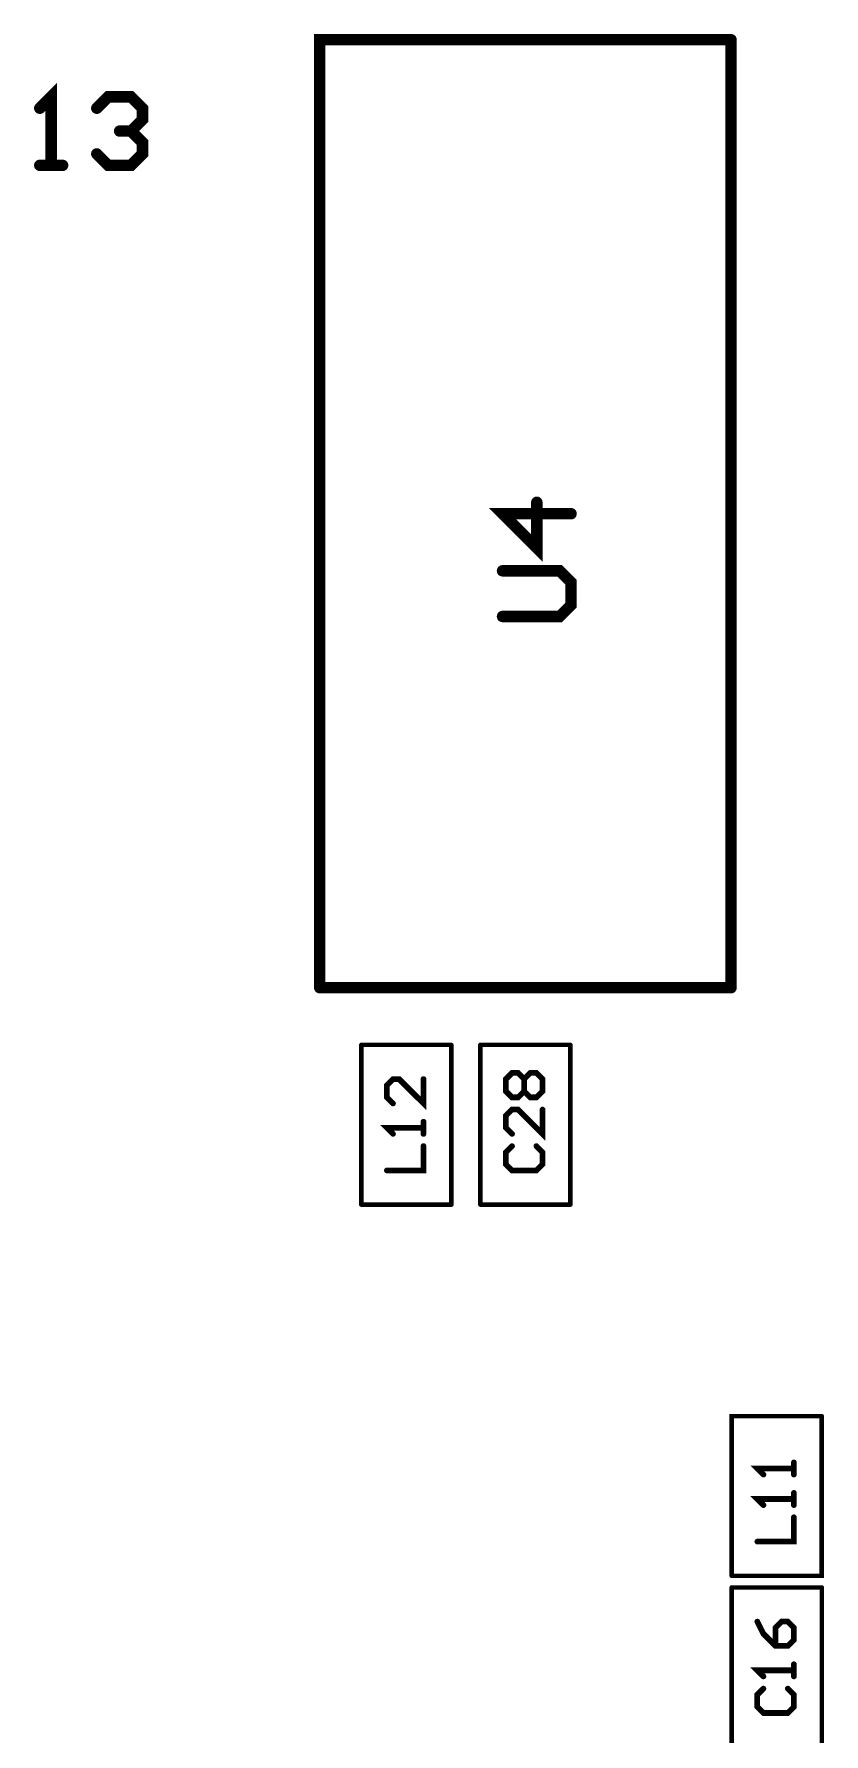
# Model space of a CAD drawing. Extents: x -4.2 to 14.8, y -3.5 to 8.8.
# Drawn here: x 6.865 to 7.556, y 1.377 to 2.865 of the extents above; entities that cross this region are included whole.
import ezdxf

# ---------------------------------------------------------------- set-up
doc = ezdxf.new("R2010")
doc.units = 0
doc.layers.add('2D_LINE_00', color=1, linetype='CONTINUOUS')

# ---------------------------------------------------------------- blocks, each defined once
blk = doc.blocks.new('SMOOTH_0$01')
at = {"const_width": 0.005}
blk.add_lwpolyline([(-0.0025, 0, 1), (0.0025, 0, 1)], format="xyb", close=True, dxfattribs=at)
blk = doc.blocks.new('DRAWING_2947')
at = {"layer": '2D_LINE_00', "const_width": 0.01}
blk.add_lwpolyline([(0, 0), (0, 0.83), (0.36, 0.83)], dxfattribs=at)
at = {"layer": '2D_LINE_00'}
for p in [(0, 0.83), (0.36, 0.83), (0, 0)]:
    blk.add_blockref('SMOOTH_0$01', p, dxfattribs=at)
blk = doc.blocks.new('DRAWING_2948')
at = {"layer": '2D_LINE_00', "const_width": 0.01}
blk.add_lwpolyline([(0, 0), (0, 0.83)], dxfattribs=at)
at = {"layer": '2D_LINE_00'}
for p in [(0, 0.83), (0, 0)]:
    blk.add_blockref('SMOOTH_0$01', p, dxfattribs=at)
blk = doc.blocks.new('DRAWING_2949')
at = {"layer": '2D_LINE_00', "const_width": 0.01}
blk.add_lwpolyline([(0, 0), (0.36, 0)], dxfattribs=at)
at = {"layer": '2D_LINE_00'}
for p in [(0, 0), (0.36, 0)]:
    blk.add_blockref('SMOOTH_0$01', p, dxfattribs=at)
blk = doc.blocks.new('DRAWING_3227')
at = {"layer": '2D_LINE_00', "const_width": 0.01}
blk.add_lwpolyline([(0, 0), (0.04998, 0), (0.05998, 0.01), (0.05998, 0.02999), (0.04998, 0.03999), (0, 0.03999)], dxfattribs=at)
at = {"layer": '2D_LINE_00'}
for p in [(0, 0.03999), (0.04998, 0.03999), (0.05998, 0.02999), (0.05998, 0.01), (0, 0), (0.04998, 0)]:
    blk.add_blockref('SMOOTH_0$01', p, dxfattribs=at)
blk = doc.blocks.new('DRAWING_3228')
at = {"layer": '2D_LINE_00', "const_width": 0.01}
blk.add_lwpolyline([(0, 0), (-0.05998, 0), (-0.02999, -0.02999), (-0.02999, 0.01)], dxfattribs=at)
at = {"layer": '2D_LINE_00'}
for p in [(-0.02999, 0.01), (-0.05998, 0), (0, 0), (-0.02999, -0.02999)]:
    blk.add_blockref('SMOOTH_0$01', p, dxfattribs=at)
blk = doc.blocks.new('DRAWING_3457')
at = {"layer": '2D_LINE_00', "const_width": 0.01}
blk.add_lwpolyline([(0, 0), (0.02, 0), (0.01, 0), (0.01, 0.05998), (0, 0.04998)], dxfattribs=at)
at = {"layer": '2D_LINE_00'}
for p in [(0.01, 0.05998), (0, 0.04998), (0, 0), (0.01, 0), (0.02, 0)]:
    blk.add_blockref('SMOOTH_0$01', p, dxfattribs=at)
blk = doc.blocks.new('DRAWING_3458')
at = {"layer": '2D_LINE_00', "const_width": 0.01}
blk.add_lwpolyline([(0, 0), (0.01, 0.01), (0.02999, 0.01), (0.03999, 0), (0.03999, -0.00999), (0.02999, -0.01999), (0.02, -0.01999), (0.02999, -0.01999), (0.03999, -0.02999), (0.03999, -0.03998), (0.02999, -0.04998), (0.01, -0.04998), (0, -0.03998)], dxfattribs=at)
at = {"layer": '2D_LINE_00'}
for p in [(0.01, 0.01), (0.02999, 0.01), (0, 0), (0.03999, 0), (0.03999, -0.00999), (0.02, -0.01999), (0.02999, -0.01999), (0.02999, -0.01999), (0.03999, -0.02999), (0, -0.03998), (0.03999, -0.03998), (0.01, -0.04998), (0.02999, -0.04998)]:
    blk.add_blockref('SMOOTH_0$01', p, dxfattribs=at)
blk = doc.blocks.new('SMOOTH_0$00394')
at = {"const_width": 0.00197}
blk.add_lwpolyline([(-0.001, 0, 1), (0.001, 0, 1)], format="xyb", close=True, dxfattribs=at)
blk = doc.blocks.new('DRAWING_3776')
at = {"layer": '2D_LINE_00', "const_width": 0.00394}
blk.add_lwpolyline([(0, 0), (0.07874, 0)], dxfattribs=at)
at = {"layer": '2D_LINE_00'}
for p in [(0, 0), (0.07874, 0)]:
    blk.add_blockref('SMOOTH_0$00394', p, dxfattribs=at)
blk = doc.blocks.new('DRAWING_3777')
at = {"layer": '2D_LINE_00', "const_width": 0.00394}
blk.add_lwpolyline([(0, 0), (0, 0.13976)], dxfattribs=at)
at = {"layer": '2D_LINE_00'}
for p in [(0, 0.13976), (0, 0)]:
    blk.add_blockref('SMOOTH_0$00394', p, dxfattribs=at)
blk = doc.blocks.new('DRAWING_3778')
at = {"layer": '2D_LINE_00', "const_width": 0.00394}
blk.add_lwpolyline([(0, 0), (0, 0.13976)], dxfattribs=at)
at = {"layer": '2D_LINE_00'}
for p in [(0, 0.13976), (0, 0)]:
    blk.add_blockref('SMOOTH_0$00394', p, dxfattribs=at)
blk = doc.blocks.new('DRAWING_3779')
at = {"layer": '2D_LINE_00', "const_width": 0.00394}
blk.add_lwpolyline([(0, 0), (0.07874, 0)], dxfattribs=at)
at = {"layer": '2D_LINE_00'}
for p in [(0, 0), (0.07874, 0)]:
    blk.add_blockref('SMOOTH_0$00394', p, dxfattribs=at)
blk = doc.blocks.new('DRAWING_3808')
at = {"layer": '2D_LINE_00', "const_width": 0.00394}
blk.add_lwpolyline([(0, 0), (0.07874, 0)], dxfattribs=at)
at = {"layer": '2D_LINE_00'}
for p in [(0, 0), (0.07874, 0)]:
    blk.add_blockref('SMOOTH_0$00394', p, dxfattribs=at)
blk = doc.blocks.new('DRAWING_3809')
at = {"layer": '2D_LINE_00', "const_width": 0.00394}
blk.add_lwpolyline([(0, 0), (0, 0.13976)], dxfattribs=at)
at = {"layer": '2D_LINE_00'}
for p in [(0, 0.13976), (0, 0)]:
    blk.add_blockref('SMOOTH_0$00394', p, dxfattribs=at)
blk = doc.blocks.new('DRAWING_3810')
at = {"layer": '2D_LINE_00', "const_width": 0.00394}
blk.add_lwpolyline([(0, 0), (0, 0.13976)], dxfattribs=at)
at = {"layer": '2D_LINE_00'}
for p in [(0, 0.13976), (0, 0)]:
    blk.add_blockref('SMOOTH_0$00394', p, dxfattribs=at)
blk = doc.blocks.new('DRAWING_3811')
at = {"layer": '2D_LINE_00', "const_width": 0.00394}
blk.add_lwpolyline([(0, 0), (0.07874, 0)], dxfattribs=at)
at = {"layer": '2D_LINE_00'}
for p in [(0, 0), (0.07874, 0)]:
    blk.add_blockref('SMOOTH_0$00394', p, dxfattribs=at)
blk = doc.blocks.new('DRAWING_3820')
at = {"layer": '2D_LINE_00', "const_width": 0.00394}
blk.add_lwpolyline([(0, 0), (0.07874, 0)], dxfattribs=at)
at = {"layer": '2D_LINE_00'}
for p in [(0, 0), (0.07874, 0)]:
    blk.add_blockref('SMOOTH_0$00394', p, dxfattribs=at)
blk = doc.blocks.new('DRAWING_3821')
at = {"layer": '2D_LINE_00', "const_width": 0.00394}
blk.add_lwpolyline([(0, 0), (0, 0.13976)], dxfattribs=at)
at = {"layer": '2D_LINE_00'}
for p in [(0, 0.13976), (0, 0)]:
    blk.add_blockref('SMOOTH_0$00394', p, dxfattribs=at)
blk = doc.blocks.new('DRAWING_3822')
at = {"layer": '2D_LINE_00', "const_width": 0.00394}
blk.add_lwpolyline([(0, 0), (0, 0.13976)], dxfattribs=at)
at = {"layer": '2D_LINE_00'}
for p in [(0, 0.13976), (0, 0)]:
    blk.add_blockref('SMOOTH_0$00394', p, dxfattribs=at)
blk = doc.blocks.new('DRAWING_3959')
at = {"layer": '2D_LINE_00', "const_width": 0.00394}
blk.add_lwpolyline([(0, 0), (0.07874, 0), (0.07874, 0.13976)], dxfattribs=at)
at = {"layer": '2D_LINE_00'}
for p in [(0.07874, 0.13976), (0, 0), (0.07874, 0)]:
    blk.add_blockref('SMOOTH_0$00394', p, dxfattribs=at)
blk = doc.blocks.new('DRAWING_3960')
at = {"layer": '2D_LINE_00', "const_width": 0.00394}
blk.add_lwpolyline([(0, 0), (0, 0.13976), (0.07874, 0.13976)], dxfattribs=at)
at = {"layer": '2D_LINE_00'}
for p in [(0, 0.13976), (0.07874, 0.13976), (0, 0)]:
    blk.add_blockref('SMOOTH_0$00394', p, dxfattribs=at)
blk = doc.blocks.new('SMOOTH_0$005')
at = {"const_width": 0.0025}
blk.add_lwpolyline([(-0.00125, 0, 1), (0.00125, 0, 1)], format="xyb", close=True, dxfattribs=at)
blk = doc.blocks.new('DRAWING_5568')
at = {"layer": '2D_LINE_00', "const_width": 0.005}
blk.add_lwpolyline([(0, 0), (0.03199, 0), (0.03199, 0.02133)], dxfattribs=at)
at = {"layer": '2D_LINE_00'}
for p in [(0.03199, 0.02133), (0, 0), (0.03199, 0)]:
    blk.add_blockref('SMOOTH_0$005', p, dxfattribs=at)
blk = doc.blocks.new('DRAWING_5569')
at = {"layer": '2D_LINE_00', "const_width": 0.005}
blk.add_lwpolyline([(0, 0), (0, 0.01066), (0, 0.00533), (-0.03199, 0.00533), (-0.02666, 0)], dxfattribs=at)
at = {"layer": '2D_LINE_00'}
for p in [(-0.03199, 0.00533), (-0.02666, 0), (0, 0.01066), (0, 0.00533), (0, 0)]:
    blk.add_blockref('SMOOTH_0$005', p, dxfattribs=at)
blk = doc.blocks.new('DRAWING_5570')
at = {"layer": '2D_LINE_00', "const_width": 0.005}
blk.add_lwpolyline([(0, 0), (0, -0.02132), (-0.02133, 0), (-0.02666, 0), (-0.03199, -0.00533), (-0.03199, -0.01599), (-0.02666, -0.02132)], dxfattribs=at)
at = {"layer": '2D_LINE_00'}
for p in [(-0.02666, 0), (-0.02133, 0), (0, 0), (-0.03199, -0.00533), (-0.03199, -0.01599), (-0.02666, -0.02132), (0, -0.02132)]:
    blk.add_blockref('SMOOTH_0$005', p, dxfattribs=at)
blk = doc.blocks.new('DRAWING_5595')
at = {"layer": '2D_LINE_00', "const_width": 0.005}
blk.add_lwpolyline([(0, 0), (-0.00533, -0.00533), (-0.00533, -0.016), (0, -0.02133), (0.02133, -0.02133), (0.02666, -0.016), (0.02666, -0.00533), (0.02133, 0)], dxfattribs=at)
at = {"layer": '2D_LINE_00'}
for p in [(0, 0), (0.02133, 0), (-0.00533, -0.00533), (-0.00533, -0.016), (0.02666, -0.00533), (0.02666, -0.016), (0, -0.02133), (0.02133, -0.02133)]:
    blk.add_blockref('SMOOTH_0$005', p, dxfattribs=at)
blk = doc.blocks.new('DRAWING_5596')
at = {"layer": '2D_LINE_00', "const_width": 0.005}
blk.add_lwpolyline([(0, 0), (0, -0.02133), (-0.02133, 0), (-0.02666, 0), (-0.03199, -0.00534), (-0.03199, -0.016), (-0.02666, -0.02133)], dxfattribs=at)
at = {"layer": '2D_LINE_00'}
for p in [(-0.02666, 0), (-0.02133, 0), (0, 0), (-0.03199, -0.00534), (-0.03199, -0.016), (-0.02666, -0.02133), (0, -0.02133)]:
    blk.add_blockref('SMOOTH_0$005', p, dxfattribs=at)
blk = doc.blocks.new('DRAWING_5597')
at = {"layer": '2D_LINE_00', "const_width": 0.005}
blk.add_lwpolyline([(0, 0), (-0.00533, 0.00533), (-0.00533, 0.01599), (0, 0.02133), (0.00533, 0.02133), (0.01066, 0.01599), (0.016, 0.02133), (0.02133, 0.02133), (0.02666, 0.01599), (0.02666, 0.00533), (0.02133, 0), (0.016, 0), (0.01066, 0.00533), (0.00533, 0), (0, 0)], dxfattribs=at)
at = {"layer": '2D_LINE_00'}
for p in [(-0.00533, 0.01599), (0, 0.02133), (0.00533, 0.02133), (0.01066, 0.01599), (0.016, 0.02133), (0.02133, 0.02133), (0.02666, 0.01599), (-0.00533, 0.00533), (0, 0), (0, 0), (0.00533, 0), (0.01066, 0.00533), (0.016, 0), (0.02133, 0), (0.02666, 0.00533)]:
    blk.add_blockref('SMOOTH_0$005', p, dxfattribs=at)
blk = doc.blocks.new('DRAWING_5598')
at = {"layer": '2D_LINE_00', "const_width": 0.005}
blk.add_lwpolyline([(0, 0), (0, 0.01066)], dxfattribs=at)
at = {"layer": '2D_LINE_00'}
for p in [(0, 0.01066), (0, 0)]:
    blk.add_blockref('SMOOTH_0$005', p, dxfattribs=at)
blk = doc.blocks.new('DRAWING_5605')
at = {"layer": '2D_LINE_00', "const_width": 0.005}
blk.add_lwpolyline([(0, 0), (-0.00533, -0.00533), (-0.00533, -0.016), (0, -0.02133), (0.02133, -0.02133), (0.02666, -0.016), (0.02666, -0.00533), (0.02133, 0)], dxfattribs=at)
at = {"layer": '2D_LINE_00'}
for p in [(0, 0), (0.02133, 0), (-0.00533, -0.00533), (-0.00533, -0.016), (0.02666, -0.00533), (0.02666, -0.016), (0, -0.02133), (0.02133, -0.02133)]:
    blk.add_blockref('SMOOTH_0$005', p, dxfattribs=at)
blk = doc.blocks.new('DRAWING_5606')
at = {"layer": '2D_LINE_00', "const_width": 0.005}
blk.add_lwpolyline([(0, 0), (0, 0.01066), (0, 0.00533), (-0.03199, 0.00533), (-0.02666, 0)], dxfattribs=at)
at = {"layer": '2D_LINE_00'}
for p in [(-0.03199, 0.00533), (-0.02666, 0), (0, 0.01066), (0, 0.00533), (0, 0)]:
    blk.add_blockref('SMOOTH_0$005', p, dxfattribs=at)
blk = doc.blocks.new('DRAWING_5607')
at = {"layer": '2D_LINE_00', "const_width": 0.005}
blk.add_lwpolyline([(0, 0), (0.00533, -0.01066), (0.016, -0.02132), (0.02666, -0.02132), (0.03199, -0.01599), (0.03199, -0.00533), (0.02666, 0), (0.02133, 0), (0.016, -0.00533), (0.016, -0.02132)], dxfattribs=at)
at = {"layer": '2D_LINE_00'}
for p in [(0, 0), (0.02133, 0), (0.02666, 0), (0.00533, -0.01066), (0.016, -0.00533), (0.03199, -0.00533), (0.03199, -0.01599), (0.016, -0.02132), (0.016, -0.02132), (0.02666, -0.02132)]:
    blk.add_blockref('SMOOTH_0$005', p, dxfattribs=at)
blk = doc.blocks.new('DRAWING_5634')
at = {"layer": '2D_LINE_00', "const_width": 0.005}
blk.add_lwpolyline([(0, 0), (0.03199, 0), (0.03199, 0.02133)], dxfattribs=at)
at = {"layer": '2D_LINE_00'}
for p in [(0.03199, 0.02133), (0, 0), (0.03199, 0)]:
    blk.add_blockref('SMOOTH_0$005', p, dxfattribs=at)
blk = doc.blocks.new('DRAWING_5635')
at = {"layer": '2D_LINE_00', "const_width": 0.005}
blk.add_lwpolyline([(0, 0), (0, 0.01066), (0, 0.00533), (-0.03199, 0.00533), (-0.02666, 0)], dxfattribs=at)
at = {"layer": '2D_LINE_00'}
for p in [(-0.03199, 0.00533), (-0.02666, 0), (0, 0.01066), (0, 0.00533), (0, 0)]:
    blk.add_blockref('SMOOTH_0$005', p, dxfattribs=at)
blk = doc.blocks.new('DRAWING_5636')
at = {"layer": '2D_LINE_00', "const_width": 0.005}
blk.add_lwpolyline([(0, 0), (0, 0.01066), (0, 0.00533), (-0.03199, 0.00533), (-0.02666, 0)], dxfattribs=at)
at = {"layer": '2D_LINE_00'}
for p in [(-0.03199, 0.00533), (-0.02666, 0), (0, 0.01066), (0, 0.00533), (0, 0)]:
    blk.add_blockref('SMOOTH_0$005', p, dxfattribs=at)

msp = doc.modelspace()

# ---------------------------------------------------------------- block references
for name, p in [('DRAWING_2947', (7.115, 2.03)), ('DRAWING_2948', (7.475, 2.03)), ('DRAWING_3457', (6.87, 2.75)), ('DRAWING_3458', (6.9199, 2.8)), ('DRAWING_3228', (7.335, 2.445)), ('DRAWING_3227', (7.275, 2.355)), ('DRAWING_2949', (7.115, 2.03)), ('DRAWING_3776', (7.1514, 1.9799)), ('DRAWING_3777', (7.1514, 1.8401)), ('DRAWING_3778', (7.2302, 1.8401)), ('DRAWING_3808', (7.2556, 1.9799)), ('DRAWING_3809', (7.2556, 1.8401)), ('DRAWING_3810', (7.3344, 1.8401)), ('DRAWING_5570', (7.2058, 1.95)), ('DRAWING_5597', (7.2833, 1.934)), ('DRAWING_5598', (7.294, 1.9393)), ('DRAWING_5596', (7.31, 1.9233)), ('DRAWING_5569', (7.2058, 1.902)), ('DRAWING_5568', (7.1738, 1.87)), ('DRAWING_5595', (7.2833, 1.8913)), ('DRAWING_3779', (7.1514, 1.8401)), ('DRAWING_3811', (7.2556, 1.8401)), ('DRAWING_3959', (7.4756, 1.5151)), ('DRAWING_3960', (7.4756, 1.5151)), ('DRAWING_5636', (7.53, 1.6037)), ('DRAWING_5635', (7.53, 1.577)), ('DRAWING_5634', (7.498, 1.545)), ('DRAWING_3820', (7.4756, 1.5049)), ('DRAWING_3821', (7.4756, 1.3651)), ('DRAWING_3822', (7.5544, 1.3651)), ('DRAWING_5607', (7.498, 1.475)), ('DRAWING_5606', (7.53, 1.427)), ('DRAWING_5605', (7.5033, 1.4163))]:
    msp.add_blockref(name, p)

doc.saveas('drawing.dxf')
